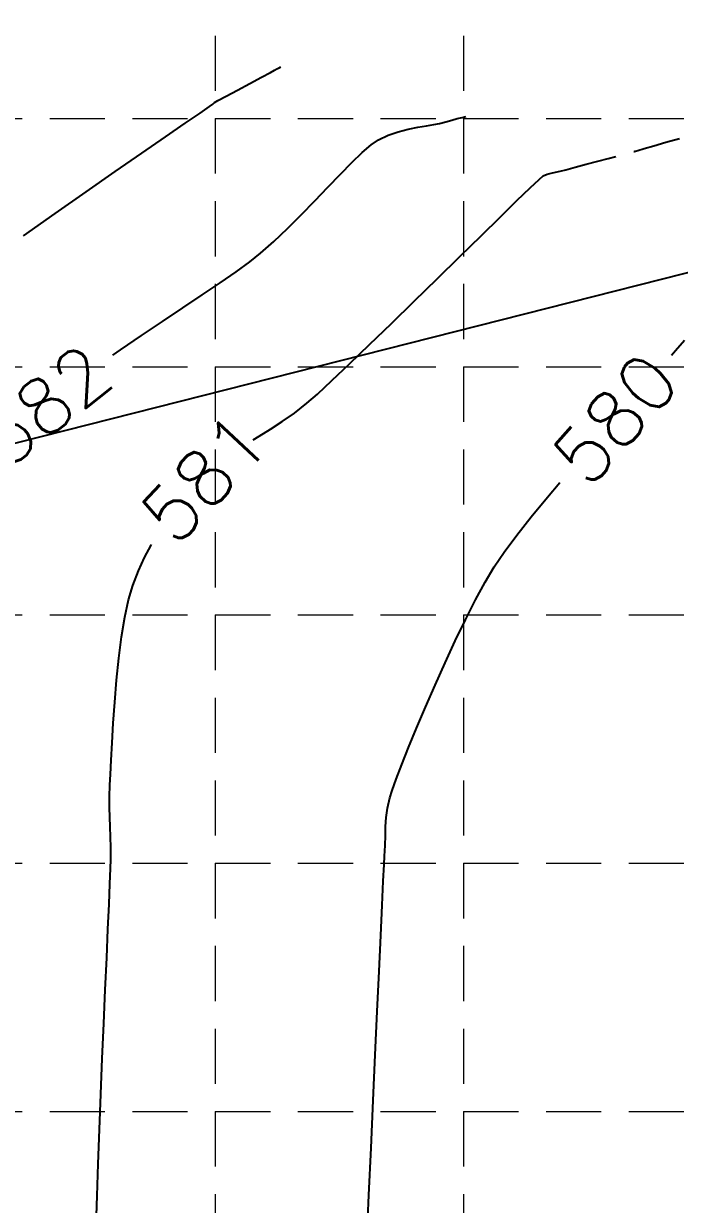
# Model space of a CAD drawing. Header units: inches. Extents: x 2547543 to 2548696, y 7125653 to 7126375.
# Drawn here: x 2548357.7 to 2548405.2, y 7126151.6 to 7126237.3 of the extents above; entities that cross this region are included whole.
import ezdxf

# ---------------------------------------------------------------- set-up
doc = ezdxf.new("R2010")
doc.units = ezdxf.units.IN
doc.header["$MEASUREMENT"] = 0
doc.linetypes.add('HIDDEN', pattern=[0.375, 0.25, -0.125])
for name, color, linetype in [('CONT-MJR', 6, 'Continuous'), ('CONT-MNR', 14, 'Continuous'), ('GRID', 254, 'HIDDEN'), ('V-AREA', 6, 'Continuous')]:
    doc.layers.add(name, color=color, linetype=linetype)
doc.styles.add('L80', font='simplex', dxfattribs={"height": 3.2})

msp = doc.modelspace()

# ---------------------------------------------------------------- linework, layer by layer
at = {"layer": 'CONT-MJR', "color": 35, "extrusion": (0.7625198360403548, -0.6469648364826257, 0), "elevation": -2667200.233202218}
msp.add_lwpolyline([(7082607.593414387, 580), (7082608.599555524, 580)], dxfattribs=at)
at = {"layer": 'CONT-MJR', "color": 35, "elevation": 580}
for points in [[(2548404.680290634, 7126213.202173294), (2548404.979035789, 7126213.543608603)], [(2548394.507650528, 7126201.498995909), (2548395.674023244, 7126202.920197641)], [(2548393.453654775, 7126200.160943747), (2548394.507650528, 7126201.498995909)], [(2548391.164646032, 7126196.755798512), (2548391.818512155, 7126197.858941053)], [(2548390.465504837, 7126195.465157354), (2548391.164646032, 7126196.755798512)], [(2548386.836995272, 7126187.696316268), (2548387.528373617, 7126189.282945957)], [(2548385.614988434, 7126184.773133481), (2548386.19399714, 7126186.178789787)], [(2548384.082535024, 7126180.364172993), (2548384.251032155, 7126181.12454943)], [(2548383.943564831, 7126179.030098079), (2548383.9880512, 7126179.679713559)], [(2548383.925060066, 7126178.374253501), (2548383.943564831, 7126179.030098079)], [(2548383.77767997, 7126175.076796605), (2548383.837226124, 7126176.28256023)], [(2548383.837226124, 7126176.28256023), (2548383.869931944, 7126176.879584865)], [(2548383.694563607, 7126173.335564167), (2548383.77767997, 7126175.076796605)], [(2548383.336494488, 7126165.631755755), (2548383.470700743, 7126168.539773565)], [(2548382.727473505, 7126152.308505287), (2548382.8840179, 7126155.746454433)], [(2548382.573519883, 7126148.921248753), (2548382.727473505, 7126152.308505287)]]:
    msp.add_lwpolyline(points, dxfattribs=at)
at = {"layer": 'CONT-MJR', "color": 35, "extrusion": (0.7638267689218724, -0.6454213097492, 0), "elevation": -2652870.388668885}
msp.add_lwpolyline([(7087973.424903453, 580.0000000000009), (7087974.808014709, 580.0000000000009)], dxfattribs=at)
at = {"layer": 'CONT-MJR', "color": 35, "extrusion": (0.8031753969676378, -0.5957426304251504, 0), "elevation": -2198574.305047856}
msp.add_lwpolyline([(7241773.738948815, 580), (7241775.262575367, 580)], dxfattribs=at)
at = {"layer": 'CONT-MJR', "color": 35, "extrusion": (0.8289821358657575, -0.5592750829560054, 0), "elevation": -1872933.605987138}
msp.add_lwpolyline([(7332742.767409733, 580), (7332744.068117294, 580)], dxfattribs=at)
at = {"layer": 'CONT-MJR', "color": 35, "extrusion": (0.8916468789327852, -0.4527315355587935, 0), "elevation": -953989.0107633448}
msp.add_lwpolyline([(7507785.064024298, 580), (7507786.673823915, 580)], dxfattribs=at)
at = {"layer": 'CONT-MJR', "color": 35, "extrusion": (0.9003908852301561, -0.4350818932045504, 0), "elevation": -805931.0988848638}
msp.add_lwpolyline([(7525116.674653884, 580.0000000000005), (7525118.382065082, 580.0000000000005)], dxfattribs=at)
at = {"layer": 'CONT-MJR', "color": 35, "extrusion": (0.9069953736254769, -0.4211405848668371, 0), "elevation": -689751.8465372217}
msp.add_lwpolyline([(7536651.893299364, 580), (7536653.653545596, 580)], dxfattribs=at)
at = {"layer": 'CONT-MJR', "color": 35, "extrusion": (0.9122778683115789, -0.4095718386179423, 0), "elevation": -593848.9049391546}
msp.add_lwpolyline([(7544812.533737775, 580.0000000000009), (7544814.301802067, 580.0000000000009)], dxfattribs=at)
at = {"layer": 'CONT-MJR', "color": 35, "extrusion": (0.9207564206490304, -0.3901379420584291, 0), "elevation": -433752.6601020563}
msp.add_lwpolyline([(7555703.824157236, 580.0000000000009), (7555705.472287456, 580.0000000000009)], dxfattribs=at)
at = {"layer": 'CONT-MJR', "color": 35, "extrusion": (0.9287318497508152, -0.3707521426214948, 0), "elevation": -275281.3872693321}
msp.add_lwpolyline([(7563132.845982421, 580), (7563134.193001111, 580)], dxfattribs=at)
at = {"layer": 'CONT-MJR', "color": 35, "extrusion": (0.9336523644307156, -0.3581804885709636, 0), "elevation": -173154.1069574719}
msp.add_lwpolyline([(7566158.792066554, 580), (7566159.920554073, 580)], dxfattribs=at)
at = {"layer": 'CONT-MJR', "color": 35, "extrusion": (0.940686269892303, -0.3392776763008517, 0), "elevation": -20524.12041329267}
msp.add_lwpolyline([(7568111.183326244, 580.0000000000009), (7568112.048060833, 580.0000000000009)], dxfattribs=at)
at = {"layer": 'CONT-MJR', "color": 35, "extrusion": (0.953876159127949, -0.3002003881531665, 0), "elevation": 291560.6417172002}
msp.add_lwpolyline([(7562520.221658572, 580), (7562520.777816612, 580)], dxfattribs=at)
at = {"layer": 'CONT-MJR', "color": 35, "extrusion": (0.9906063082888398, -0.1367448060379492, 0), "elevation": 1549977.196411786}
msp.add_lwpolyline([(7407716.818880275, 580.0000000000009), (7407717.509830277, 580.0000000000009)], dxfattribs=at)
at = {"layer": 'CONT-MJR', "color": 35, "extrusion": (0.9997234860719149, -0.02351491858837737, 0), "elevation": 2380107.757093853}
msp.add_lwpolyline([(7184132.223867514, 580.0000000000009), (7184132.927208718, 580.0000000000009)], dxfattribs=at)
at = {"layer": 'CONT-MJR', "color": 35, "extrusion": (0.9988136842321376, -0.04869521732802794, 0), "elevation": 2198349.950095125}
msp.add_lwpolyline([(7241817.089969611, 580.0000000000009), (7241817.882431637, 580.0000000000009)], dxfattribs=at)
at = {"layer": 'CONT-MJR', "color": 35, "extrusion": (0.9989004030469674, -0.04688267049354365, 0), "elevation": 2211487.463246775}
msp.add_lwpolyline([(7237810.244264315, 580), (7237812.450120944, 580)], dxfattribs=at)
at = {"layer": 'CONT-MJR', "color": 35, "extrusion": (0.9989223819784049, -0.04641201118880473, 0), "elevation": 2214897.472745501}
msp.add_lwpolyline([(7236764.854285708, 580), (7236767.449441824, 580)], dxfattribs=at)
at = {"layer": 'CONT-MJR', "color": 35, "extrusion": (0.9989469150002899, -0.0458809438809166, 0), "elevation": 2218744.466792612}
msp.add_lwpolyline([(7235580.252745217, 580.0000000000009), (7235583.40647227, 580.0000000000009)], dxfattribs=at)
at = {"layer": 'CONT-MJR', "color": 35, "extrusion": (0.9989544580178349, -0.04571641725129148, 0), "elevation": 2219936.132786957}
msp.add_lwpolyline([(7235211.405618137, 580.0000000000005), (7235214.728616306, 580.0000000000005)], dxfattribs=at)
at = {"layer": 'CONT-MJR', "color": 35, "extrusion": (0.9989602861969136, -0.04558888681883357, 0), "elevation": 2220859.787379347}
msp.add_lwpolyline([(7234924.522832445, 580.0000000000005), (7234927.941758729, 580.0000000000005)], dxfattribs=at)
at = {"layer": 'CONT-MNR', "color": 35, "extrusion": (0.4720382234296587, -0.8815780825436688, 0), "elevation": -5079400.770711266}
msp.add_lwpolyline([(5610446.038736118, 583), (5610446.764456419, 583)], dxfattribs=at)
at = {"layer": 'CONT-MNR', "color": 35}
for points, elevation in [([(2548375.584929036, 7126233.715255156), (2548375.881348891, 7126233.874003777)], 583), ([(2548376.217443287, 7126234.054441325), (2548376.335076326, 7126234.117594467)], 583), ([(2548374.103120043, 7126232.921667891), (2548374.945149923, 7126233.372687434)], 583), ([(2548370.482606211, 7126230.76639691), (2548371.175819182, 7126231.240081203)], 583), ([(2548371.477879521, 7126231.475330077), (2548371.534662653, 7126231.540417101)], 583), ([(2548388.30066294, 7126230.138370791), (2548388.738813467, 7126230.255630231)], 582), ([(2548388.738813467, 7126230.255630231), (2548389.140327881, 7126230.363084983)], 582), ([(2548384.843421912, 7126229.413191495), (2548385.572062545, 7126229.600190552)], 582), ([(2548382.899750526, 7126228.464129616), (2548383.428095305, 7126228.834356466)], 582), ([(2548401.953913729, 7126227.976109649), (2548401.958119828, 7126227.9772353)], 581), ([(2548401.958119828, 7126227.9772353), (2548401.976905198, 7126227.98226271)], 581), ([(2548401.976905198, 7126227.98226271), (2548402.017702819, 7126227.993181119)], 581), ([(2548402.017702819, 7126227.993181119), (2548402.058378743, 7126228.004066958)], 581), ([(2548402.690236127, 7126228.195642176), (2548403.386036858, 7126228.40152074)], 581), ([(2548398.497303777, 7126227.051039087), (2548399.3370085, 7126227.275763927)], 581), ([(2548379.76135742, 7126225.386965794), (2548380.663754156, 7126226.324894521)], 582), ([(2548395.068899555, 7126225.958975513), (2548395.35858219, 7126226.211042967)], 581), ([(2548395.66466836, 7126226.347068724), (2548395.954090199, 7126226.418512646)], 581), ([(2548395.954090199, 7126226.418512646), (2548396.255307859, 7126226.46906458)], 581), ([(2548396.255307859, 7126226.46906458), (2548396.596781488, 7126226.542414378)], 581), ([(2548375.845829258, 7126221.455008297), (2548376.834648843, 7126222.394233369)], 582), ([(2548374.09192568, 7126219.982391125), (2548374.880346009, 7126220.603960001)], 582), ([(2548369.241621287, 7126216.640425973), (2548370.644915926, 7126217.578319233)], 582), ([(2548384.359345527, 7126215.509220505), (2548386.012541776, 7126217.120832418)], 581), ([(2548364.149448076, 7126213.206077829), (2548364.715287643, 7126213.598798616)], 582), ([(2548378.237363102, 7126209.725484468), (2548378.996823103, 7126210.395237324)], 581), ([(2548376.451647843, 7126208.391071467), (2548377.326627307, 7126209.0067446)], 581), ([(2548366.466260011, 7126198.545900428), (2548366.933032045, 7126199.435969994)], 581), ([(2548366.933032045, 7126199.435969994), (2548366.96662658, 7126199.491647832)], 581), ([(2548365.031825185, 7126194.21561417), (2548365.30229298, 7126195.479120822)], 581), ([(2548363.914735205, 7126181.196462797), (2548363.944763173, 7126182.063838026)], 581), ([(2548363.93196091, 7126179.703230005), (2548363.913619891, 7126180.42204)], 581), ([(2548363.960301942, 7126179.002693186), (2548363.93196091, 7126179.703230005)], 581), ([(2548363.989186667, 7126178.283089914), (2548363.960301942, 7126179.002693186)], 581), ([(2548363.950243828, 7126174.89066171), (2548363.992657215, 7126175.987629216)], 581), ([(2548363.88728519, 7126173.405194853), (2548363.950243828, 7126174.89066171)], 581), ([(2548363.80754474, 7126171.590000505), (2548363.88728519, 7126173.405194853)], 581), ([(2548363.095599596, 7126154.588106546), (2548363.18743648, 7126157.065781256)], 581), ([(2548363.017088402, 7126152.250879222), (2548363.095599596, 7126154.588106546)], 581)]:
    msp.add_lwpolyline(points, dxfattribs=dict(at, elevation=elevation))
at = {"layer": 'CONT-MNR', "color": 35, "extrusion": (-0.4730094593968835, 0.8810573484859361, 0), "elevation": 5073214.823743535}
msp.add_lwpolyline([(-5616041.329245052, 583.0000000000009), (-5616041.531353954, 583.0000000000009)], dxfattribs=at)
at = {"layer": 'CONT-MNR', "color": 35, "extrusion": (0.4730094557453227, -0.8810573504463337, 0), "elevation": -5073214.847019336}
msp.add_lwpolyline([(5616041.510327905, 583), (5616041.689686107, 583)], dxfattribs=at)
at = {"layer": 'CONT-MNR', "color": 35, "extrusion": (-0.4724199545101929, 0.8813735794659309, 0), "elevation": 5076970.640407463}
msp.add_lwpolyline([(-5612643.213036072, 583.0000000000005), (-5612644.237768577, 583.0000000000005)], dxfattribs=at)
at = {"layer": 'CONT-MNR', "color": 35, "extrusion": (-0.4740395281025441, 0.8805035637612818, 0), "elevation": 5066643.429540602}
msp.add_lwpolyline([(-5621965.928074372, 583.0000000000009), (-5621966.611923097, 583.0000000000009)], dxfattribs=at)
at = {"layer": 'CONT-MNR', "color": 35, "extrusion": (-0.47290170951161, 0.8811151872150411, 0), "elevation": 5073901.585633004}
msp.add_lwpolyline([(-5615416.89698956, 583), (-5615417.831266887, 583)], dxfattribs=at)
at = {"layer": 'CONT-MNR', "color": 35, "extrusion": (-0.5649185331292446, 0.8251466844913714, 0), "elevation": 4440563.97415922}
msp.add_lwpolyline([(-6128520.125467049, 583.0000000000009), (-6128520.423911887, 583.0000000000009)], dxfattribs=at)
at = {"layer": 'CONT-MNR', "color": 35, "extrusion": (0.7667688959617133, -0.64192325100876, 0), "elevation": -2620481.691490838}
msp.add_lwpolyline([(7100031.457639265, 583.0000000000009), (7100031.544564875, 583.0000000000009)], dxfattribs=at)
at = {"layer": 'CONT-MNR', "color": 35, "extrusion": (-0.4796221533056606, 0.8774751221877697, 0), "elevation": 5030835.448788082}
msp.add_lwpolyline([(-5654031.14012751, 583), (-5654031.413580332, 583)], dxfattribs=at)
at = {"layer": 'CONT-MNR', "color": 35, "extrusion": (0.5650046315784242, -0.8250877324836003, 0), "elevation": -4439924.458551042}
msp.add_lwpolyline([(6128981.295850217, 583), (6128982.611732615, 583)], dxfattribs=at)
at = {"layer": 'CONT-MNR', "color": 35, "extrusion": (0.2585256204116962, -0.9660044014344592, 0), "elevation": -6225146.012822287}
msp.add_lwpolyline([(4304068.251937724, 582.0000000000009), (4304068.610456238, 582.0000000000009)], dxfattribs=at)
at = {"layer": 'CONT-MNR', "color": 35, "extrusion": (0.2585256244469142, -0.9660044003545394, 0), "elevation": -6225145.99484322}
msp.add_lwpolyline([(4304068.636460074, 582), (4304068.918652032, 582)], dxfattribs=at)
at = {"layer": 'CONT-MNR', "color": 35, "extrusion": (0.5661892397105269, -0.8242752846203842, 0), "elevation": -4431115.949084982}
msp.add_lwpolyline([(6135350.941307612, 583), (6135352.668615412, 583)], dxfattribs=at)
at = {"layer": 'CONT-MNR', "color": 35, "extrusion": (0.3259674863292862, -0.9453809802699474, 0), "elevation": -5906311.146661617}
msp.add_lwpolyline([(4732112.882440827, 582.0000000000009), (4732113.65020314, 582.0000000000009)], dxfattribs=at)
at = {"layer": 'CONT-MNR', "color": 35, "extrusion": (0.1950115162052853, -0.9808009525624023, 0), "elevation": -6492448.24576169}
msp.add_lwpolyline([(3889155.83573537, 582), (3889156.547334353, 582)], dxfattribs=at)
at = {"layer": 'CONT-MNR', "color": 35, "extrusion": (-0.1643367274181159, 0.9864042984605775, 0), "elevation": 6610550.18651931}
msp.add_lwpolyline([(-3684840.444995861, 582.0000000000009), (-3684841.087447303, 582.0000000000009)], dxfattribs=at)
at = {"layer": 'CONT-MNR', "color": 35, "extrusion": (0.1609833444786084, -0.9869571230810799, 0), "elevation": -6623035.458994915}
msp.add_lwpolyline([(3662352.920886557, 582.0000000000009), (3662353.463950017, 582.0000000000009)], dxfattribs=at)
at = {"layer": 'CONT-MNR', "color": 35, "extrusion": (0.2039292084402677, -0.9789856372516023, 0), "elevation": -6456786.117767851}
msp.add_lwpolyline([(3948081.130804045, 582), (3948081.544219116, 582)], dxfattribs=at)
at = {"layer": 'CONT-MNR', "color": 35, "extrusion": (0.2585256242750688, -0.9660044004005294, 0), "elevation": -6225145.995608888}
msp.add_lwpolyline([(4304066.935324999, 582.0000000000005), (4304067.407619746, 582.0000000000005)], dxfattribs=at)
at = {"layer": 'CONT-MNR', "color": 35, "extrusion": (-0.567629987707478, 0.8232837888937257, 0), "elevation": 4420378.767386988}
msp.add_lwpolyline([(-6143089.271697903, 583.0000000000009), (-6143091.345574625, 583.0000000000009)], dxfattribs=at)
at = {"layer": 'CONT-MNR', "color": 35, "extrusion": (0.6568791594620212, -0.7539958685990716, 0), "elevation": -3699167.203471323}
msp.add_lwpolyline([(6602540.281159543, 582), (6602541.141672211, 582)], dxfattribs=at)
at = {"layer": 'CONT-MNR', "color": 35, "extrusion": (0.4301862413310291, -0.9027401607159624, 0), "elevation": -5336853.47482308}
msp.add_lwpolyline([(5366133.66256126, 582), (5366134.426345514, 582)], dxfattribs=at)
at = {"layer": 'CONT-MNR', "color": 35, "extrusion": (0.2767710910923942, -0.9609358787845971, 0), "elevation": -6142524.165738117}
msp.add_lwpolyline([(4421186.257321474, 581.0000000000009), (4421187.165033162, 581.0000000000009)], dxfattribs=at)
at = {"layer": 'CONT-MNR', "color": 35, "extrusion": (0.2678580255997402, -0.9634583945982353, 0), "elevation": -6183214.284262169}
msp.add_lwpolyline([(4364099.012376659, 581), (4364100.041074638, 581)], dxfattribs=at)
at = {"layer": 'CONT-MNR', "color": 35, "extrusion": (0.5693313049140998, -0.8221081834191947, 0), "elevation": -4407665.555516272}
msp.add_lwpolyline([(6152215.016859056, 583.0000000000005), (6152217.372454502, 583.0000000000005)], dxfattribs=at)
at = {"layer": 'CONT-MNR', "color": 35, "extrusion": (0.6943276769300315, -0.7196590005335486, 0), "elevation": -3359041.719063717}
msp.add_lwpolyline([(6781902.441980478, 582.0000000000009), (6781903.485981034, 582.0000000000009)], dxfattribs=at)
at = {"layer": 'CONT-MNR', "color": 35, "extrusion": (0.2585256221965778, -0.9660044009567826, 0), "elevation": -6225140.38640075}
msp.add_lwpolyline([(4304078.091631604, 581), (4304078.655179407, 581)], dxfattribs=at)
at = {"layer": 'CONT-MNR', "color": 35, "extrusion": (0.2927472366692688, -0.9561898636894803, 0), "elevation": -6067989.323316291}
msp.add_lwpolyline([(4522939.772892923, 581.0000000000005), (4522939.950792394, 581.0000000000005)], dxfattribs=at)
at = {"layer": 'CONT-MNR', "color": 35, "extrusion": (0.2891924859572231, -0.9572709679426622, 0), "elevation": -6084752.453413218}
msp.add_lwpolyline([(4500363.07502364, 581), (4500363.55738624, 581)], dxfattribs=at)
at = {"layer": 'CONT-MNR', "color": 35, "extrusion": (0.7126472364457388, -0.7015225701189174, 0), "elevation": -3183112.169252934}
msp.add_lwpolyline([(6866232.049601124, 582), (6866233.241079504, 582)], dxfattribs=at)
at = {"layer": 'CONT-MNR', "color": 35, "extrusion": (0.2585256196567584, -0.9660044016364984, 0), "elevation": -6225140.397717029}
msp.add_lwpolyline([(4304074.891566907, 581.0000000000009), (4304075.587304214, 581.0000000000009)], dxfattribs=at)
at = {"layer": 'CONT-MNR', "color": 35, "extrusion": (0.2585256230906443, -0.9660044007175091, 0), "elevation": -6225140.382417197}
msp.add_lwpolyline([(4304075.609432915, 581.0000000000005), (4304076.45183262, 581.0000000000005)], dxfattribs=at)
at = {"layer": 'CONT-MNR', "color": 35, "extrusion": (0.2585256212814127, -0.9660044012017024, 0), "elevation": -6225140.390478309}
msp.add_lwpolyline([(4304077.30942913, 581), (4304078.085734082, 581)], dxfattribs=at)
at = {"layer": 'CONT-MNR', "color": 35, "extrusion": (-0.5713343929427054, 0.8207173761050698, 0), "elevation": 4392649.749460651}
msp.add_lwpolyline([(-6162942.619683271, 583.0000000000009), (-6162945.192155613, 583.0000000000009)], dxfattribs=at)
at = {"layer": 'CONT-MNR', "color": 35, "extrusion": (-0.688285288916699, 0.7254401154201884, 0), "elevation": 3415627.345918118}
msp.add_lwpolyline([(-6753583.612526719, 581), (-6753584.505977875, 581)], dxfattribs=at)
at = {"layer": 'CONT-MNR', "color": 35, "extrusion": (-0.4061072027082683, 0.9138254427999177, 0), "elevation": 5477205.112330174}
msp.add_lwpolyline([(-5222800.309418628, 581.0000000000009), (-5222800.644368996, 581.0000000000009)], dxfattribs=at)
at = {"layer": 'CONT-MNR', "color": 35, "extrusion": (0.2585256226803329, -0.9660044008273182, 0), "elevation": -6225140.38424536}
msp.add_lwpolyline([(4304074.481783072, 581.0000000000005), (4304074.91105147, 581.0000000000005)], dxfattribs=at)
at = {"layer": 'CONT-MNR', "color": 35, "extrusion": (-0.5737078106134794, 0.8190600393384407, 0), "elevation": 4374790.866747119}
msp.add_lwpolyline([(-6175629.909242002, 583), (-6175632.633760786, 583)], dxfattribs=at)
at = {"layer": 'CONT-MNR', "color": 35, "extrusion": (0.7216533005788128, -0.6922546596186303, 0), "elevation": -3094116.06370782}
msp.add_lwpolyline([(6906790.461724672, 582), (6906791.835449884, 582)], dxfattribs=at)
at = {"layer": 'CONT-MNR', "color": 35, "extrusion": (-0.695638262850294, 0.7183922377494244, 0), "elevation": 3346664.303690798}
msp.add_lwpolyline([(-6788020.46317588, 581.0000000000009), (-6788021.789591929, 581.0000000000009)], dxfattribs=at)
at = {"layer": 'CONT-MNR', "color": 35, "extrusion": (0.7169159389673129, -0.6971596204992198, 0), "elevation": -3141142.5075425}
msp.add_lwpolyline([(6885529.250267712, 582), (6885530.658211847, 582)], dxfattribs=at)
at = {"layer": 'CONT-MNR', "color": 35, "extrusion": (0.698565223484946, -0.7155463846162788, 0), "elevation": -3318925.068231834}
msp.add_lwpolyline([(6801624.605494519, 581.0000000000009), (6801626.287995767, 581.0000000000009)], dxfattribs=at)
at = {"layer": 'CONT-MNR', "color": 35, "extrusion": (0.5765524057779114, -0.81706017121856, 0), "elevation": -4353290.307072306}
msp.add_lwpolyline([(6190801.934487869, 583), (6190804.746238464, 583)], dxfattribs=at)
at = {"layer": 'CONT-MNR', "color": 35, "extrusion": (0.706331102426081, -0.7078816099783615, 0), "elevation": -3244523.962479167}
msp.add_lwpolyline([(6837421.616395066, 582), (6837423.020837683, 582)], dxfattribs=at)
at = {"layer": 'CONT-MNR', "color": 35, "extrusion": (0.6998399996352611, -0.7142996394444825, 0), "elevation": -3306791.854127016}
msp.add_lwpolyline([(6807529.787527293, 581), (6807531.749179384, 581)], dxfattribs=at)
at = {"layer": 'CONT-MNR', "color": 35, "extrusion": (-0.7002426597236981, 0.7139049078855538, 0), "elevation": 3302952.774167593}
msp.add_lwpolyline([(-6809391.138504805, 581), (-6809393.30235894, 581)], dxfattribs=at)
at = {"layer": 'CONT-MNR', "color": 35, "extrusion": (0.661250794291426, -0.7501649065698544, 0), "elevation": -3660725.699784709}
msp.add_lwpolyline([(6623920.438684205, 582), (6623921.725712219, 582)], dxfattribs=at)
at = {"layer": 'CONT-MNR', "color": 35, "extrusion": (0.5882439975022935, -0.808683497669219, 0), "elevation": -4263790.737554695}
msp.add_lwpolyline([(6252782.979375586, 582), (6252784.203550557, 582)], dxfattribs=at)
at = {"layer": 'CONT-MNR', "color": 35, "extrusion": (0.700046022037974, -0.7140977293261815, 0), "elevation": -3304827.971621044}
msp.add_lwpolyline([(6808478.950021466, 581), (6808481.239125233, 581)], dxfattribs=at)
at = {"layer": 'CONT-MNR', "color": 35, "extrusion": (0.5705784328018051, -0.8212431138350178, 0), "elevation": -4398311.766115805}
msp.add_lwpolyline([(6158899.467890555, 582), (6158900.879935764, 582)], dxfattribs=at)
at = {"layer": 'CONT-MNR', "color": 35, "extrusion": (0.5605799202144489, -0.8281003278905051, 0), "elevation": -4472657.700421426}
msp.add_lwpolyline([(6105121.048126416, 582), (6105122.614853548, 582)], dxfattribs=at)
at = {"layer": 'CONT-MNR', "color": 35, "extrusion": (0.6993266028778929, -0.7148022821083224, 0), "elevation": -3311682.127798029}
msp.add_lwpolyline([(6805145.347939802, 581), (6805147.685342133, 581)], dxfattribs=at)
at = {"layer": 'CONT-MNR', "color": 35, "extrusion": (0.5545722694931996, -0.8321355646222328, 0), "elevation": -4516723.393868637}
msp.add_lwpolyline([(6072589.037618532, 582.0000000000009), (6072590.812923698, 582.0000000000009)], dxfattribs=at)
at = {"layer": 'CONT-MNR', "color": 35, "extrusion": (-0.556690717786482, 0.8307198352816499, 0), "elevation": 4501236.01593628}
msp.add_lwpolyline([(-6084075.928973139, 582.0000000000009), (-6084077.757997763, 582.0000000000009)], dxfattribs=at)
at = {"layer": 'CONT-MNR', "color": 35, "extrusion": (0.6960372715264758, -0.7180056522381834, 0), "elevation": -3342892.518408119}
msp.add_lwpolyline([(6789863.770259524, 581), (6789865.973432967, 581)], dxfattribs=at)
at = {"layer": 'CONT-MNR', "color": 35, "extrusion": (0.5618445334647432, -0.8272428423478715, 0), "elevation": -4463324.408089424}
msp.add_lwpolyline([(6111940.625200694, 582.0000000000009), (6111942.474273255, 582.0000000000009)], dxfattribs=at)
at = {"layer": 'CONT-MNR', "color": 35, "extrusion": (0.692957736766293, -0.7209782070601974, 0), "elevation": -3371923.413469802}
msp.add_lwpolyline([(6775491.533448328, 581), (6775493.554126225, 581)], dxfattribs=at)
at = {"layer": 'CONT-MNR', "color": 35, "extrusion": (0.688051111262569, -0.7256622274104833, 0), "elevation": -3417806.690974659}
msp.add_lwpolyline([(6752460.785734577, 581), (6752462.547046423, 581)], dxfattribs=at)
at = {"layer": 'CONT-MNR', "color": 35, "extrusion": (0.6794766555407467, -0.7336971272774357, 0), "elevation": -3496916.057548581}
msp.add_lwpolyline([(6711831.955218825, 581.0000000000009), (6711833.380397137, 581.0000000000009)], dxfattribs=at)
at = {"layer": 'CONT-MNR', "color": 35, "extrusion": (-0.6195051207182802, 0.7849926148721585, 0), "elevation": 4015288.638961994}
msp.add_lwpolyline([(-6415180.352297099, 581), (-6415181.512481002, 581)], dxfattribs=at)
at = {"layer": 'CONT-MNR', "color": 35, "extrusion": (-0.5413101955132757, 0.8408229731836417, 0), "elevation": 4612417.571624009}
msp.add_lwpolyline([(-6000221.715925401, 581.0000000000005), (-6000222.722304963, 581.0000000000005)], dxfattribs=at)
at = {"layer": 'CONT-MNR', "color": 35, "extrusion": (-0.525062115817305, 0.8510639074320185, 0), "elevation": 4726802.80974284}
msp.add_lwpolyline([(-5910530.785190257, 581.0000000000005), (-5910531.30265519, 581.0000000000005)], dxfattribs=at)
at = {"layer": 'CONT-MNR', "color": 35, "extrusion": (0.5231323478003493, -0.85225145742609, 0), "elevation": -4740183.309375351}
msp.add_lwpolyline([(5899805.698103882, 581), (5899806.665375403, 581)], dxfattribs=at)
at = {"layer": 'CONT-MNR', "color": 35, "extrusion": (0.910855128583718, -0.4127262224922698, 0), "elevation": -619976.3412756915}
msp.add_lwpolyline([(7542711.097979682, 581), (7542712.157984708, 581)], dxfattribs=at)
at = {"layer": 'CONT-MNR', "color": 35, "extrusion": (0.9311168844160939, -0.3647209173536205, 0), "elevation": -226246.6817043712}
msp.add_lwpolyline([(7564764.145994, 581), (7564765.284550816, 581)], dxfattribs=at)
at = {"layer": 'CONT-MNR', "color": 35, "extrusion": (0.9581100125304148, -0.2864004257834968, 0), "elevation": 400668.8922753672}
msp.add_lwpolyline([(7557532.147423233, 581), (7557533.234082494, 581)], dxfattribs=at)
at = {"layer": 'CONT-MNR', "color": 35, "extrusion": (0.9870202032557361, -0.1605961343401683, 0), "elevation": 1370848.528097001}
msp.add_lwpolyline([(7442953.787372421, 581), (7442955.236134133, 581)], dxfattribs=at)
at = {"layer": 'CONT-MNR', "color": 35, "extrusion": (0.9918561354032597, -0.1273632861656409, 0), "elevation": 1619995.93026103}
msp.add_lwpolyline([(7392724.598551296, 581.0000000000009), (7392726.151690247, 581.0000000000009)], dxfattribs=at)
at = {"layer": 'CONT-MNR', "color": 35, "extrusion": (0.9946342744715538, -0.1034536613486721, 0), "elevation": 1797460.200566192}
msp.add_lwpolyline([(7351590.103630895, 581), (7351591.707342582, 581)], dxfattribs=at)
at = {"layer": 'CONT-MNR', "color": 35, "extrusion": (0.9963283013328321, -0.08561492839005017, 0), "elevation": 1928899.392552066}
msp.add_lwpolyline([(7318200.867992394, 581.0000000000009), (7318202.467671651, 581.0000000000009)], dxfattribs=at)
at = {"layer": 'CONT-MNR', "color": 35, "extrusion": (0.9974032138388697, -0.07201964331968226, 0), "elevation": 2028521.219296271}
msp.add_lwpolyline([(7291213.616965159, 581.0000000000009), (7291215.157553448, 581.0000000000009)], dxfattribs=at)
at = {"layer": 'CONT-MNR', "color": 35, "extrusion": (0.9980988938624074, -0.06163276783204757, 0), "elevation": 2104312.877435673}
msp.add_lwpolyline([(7269700.194894011, 581.0000000000009), (7269701.621057894, 581.0000000000009)], dxfattribs=at)
at = {"layer": 'CONT-MNR', "color": 35, "extrusion": (0.9985427698201658, -0.05396607119173465, 0), "elevation": 2160078.334326505}
msp.add_lwpolyline([(7253324.546416839, 581.0000000000005), (7253325.802647835, 581.0000000000005)], dxfattribs=at)
at = {"layer": 'CONT-MNR', "color": 35, "extrusion": (0.9987923070541459, -0.04913173485087668, 0), "elevation": 2195164.615556297}
msp.add_lwpolyline([(7242782.115096937, 581), (7242783.145772723, 581)], dxfattribs=at)
at = {"layer": 'CONT-MNR', "color": 35, "extrusion": (0.9988175940060484, -0.04861495555864396, 0), "elevation": 2198911.719623824}
msp.add_lwpolyline([(7241644.623373666, 581.0000000000009), (7241645.372804408, 581.0000000000009)], dxfattribs=at)
at = {"layer": 'CONT-MNR', "color": 35, "extrusion": (0.9999989629304242, -0.001440186819885628, 0), "elevation": 2538098.239669261}
msp.add_lwpolyline([(7129843.151815762, 581), (7129843.926239362, 581)], dxfattribs=at)
at = {"layer": 'CONT-MNR', "color": 35, "extrusion": (0.9996689696691978, 0.02572840998826996, 0), "elevation": 2730865.639929165}
msp.add_lwpolyline([(7058253.172156055, 581), (7058253.948422371, 581)], dxfattribs=at)
at = {"layer": 'CONT-MNR', "color": 35, "extrusion": (0.9999983012745558, 0.001843216754157831, 0), "elevation": 2561494.769962136}
msp.add_lwpolyline([(7121467.34466761, 581), (7121468.21442414, 581)], dxfattribs=at)
at = {"layer": 'CONT-MNR', "color": 35, "extrusion": (0.9996119577471685, -0.02785559062151093, 0), "elevation": 2348871.278744231}
msp.add_lwpolyline([(7194396.914378962, 581.0000000000009), (7194397.564327465, 581.0000000000009)], dxfattribs=at)
at = {"layer": 'CONT-MNR', "color": 35, "extrusion": (0.9990129343261016, -0.04442023243019112, 0), "elevation": 2229302.206740461}
msp.add_lwpolyline([(7232334.415074349, 581), (7232336.503285529, 581)], dxfattribs=at)
at = {"layer": 'CONT-MNR', "color": 35, "extrusion": (0.9990163961448331, -0.04434230749284471, 0), "elevation": 2229866.335025811}
msp.add_lwpolyline([(7232158.202901985, 581), (7232160.503498609, 581)], dxfattribs=at)
at = {"layer": 'CONT-MNR', "color": 35, "extrusion": (0.9990400404884674, -0.04380636370211177, 0), "elevation": 2233745.814476298}
msp.add_lwpolyline([(7230958.462691895, 581.0000000000009), (7230960.916793394, 581.0000000000009)], dxfattribs=at)
at = {"layer": 'CONT-MNR', "color": 35, "extrusion": (0.9990811744857806, -0.0428579839483061, 0), "elevation": 2240608.949228636}
msp.add_lwpolyline([(7228832.225252446, 581), (7228834.773979995, 581)], dxfattribs=at)
at = {"layer": 'CONT-MNR', "color": 35, "extrusion": (0.9991394340112125, -0.04147760122950815, 0), "elevation": 2250594.246833145}
msp.add_lwpolyline([(7225727.090809677, 581.0000000000009), (7225729.675287697, 581.0000000000009)], dxfattribs=at)
at = {"layer": 'CONT-MNR', "color": 35, "extrusion": (0.9992160864834153, -0.03958803496977461, 0), "elevation": 2264254.935968428}
msp.add_lwpolyline([(7221455.465916006, 581.0000000000009), (7221458.027274128, 581.0000000000009)], dxfattribs=at)
at = {"layer": 'CONT-MNR', "color": 35, "extrusion": (0.9995875878496218, -0.02871679329199182, 0), "elevation": 2342671.80006082}
msp.add_lwpolyline([(7196392.014210019, 581.0000000000009), (7196394.153100199, 581.0000000000009)], dxfattribs=at)
at = {"layer": 'GRID', "color": 252, "linetype": 'HIDDEN', "lineweight": 0, "ltscale": 16}
for p, q in [((2548371.58331359, 7126356.376313465), (2548371.58331359, 7125726.296813901)), ((2548389.58331359, 7126356.376313465), (2548389.58331359, 7125726.296813901)), ((2547561.583313602, 7126230.376313467), (2548677.583313586, 7126230.376313467)), ((2547561.583313602, 7126212.376313467), (2548677.583313586, 7126212.376313467)), ((2547561.583313602, 7126194.376313467), (2548677.583313586, 7126194.376313467)), ((2547561.583313602, 7126176.376313468), (2548677.583313586, 7126176.376313468)), ((2547561.583313602, 7126158.376313468), (2548677.583313586, 7126158.376313468))]:
    msp.add_line(p, q, dxfattribs=at)
at = {"layer": 'V-AREA', "color": 7}
msp.add_line((2548465.284300001, 7126234.274800001), (2548242.352204377, 7126177.704914558), dxfattribs=at)

# ---------------------------------------------------------------- texts
at = {"layer": 'CONT-MJR', "color": 35, "insert": (2548395.696471754, 7126206.082476745, 580), "char_height": 4, "width": 15.04761904761904, "attachment_point": 1, "rotation": 48.48522028461499, "style": 'L80'}
msp.add_mtext('\\Fsimplex.shx;\\W1.0000000000;\\T1.0000000000;\\o\\l580', dxfattribs=at)
at = {"layer": 'CONT-MNR', "color": 35, "char_height": 4, "attachment_point": 1, "style": 'L80'}
for s, insert, width, rotation in [('\\Fsimplex.shx;\\W1.0000000000;\\T1.0000000000;\\o\\l582', (2548353.932851299, 7126207.927358665, 582), 15.04761904761904, 38.395601838912064), ('\\Fsimplex.shx;\\W1.0000000000;\\T1.0000000000;\\o\\l581', (2548365.815725557, 7126201.947341862, 581), 14.28571428571428, 46.74821721901827)]:
    msp.add_mtext(s, dxfattribs=dict(at, insert=insert, width=width, rotation=rotation))

doc.saveas('drawing.dxf')
